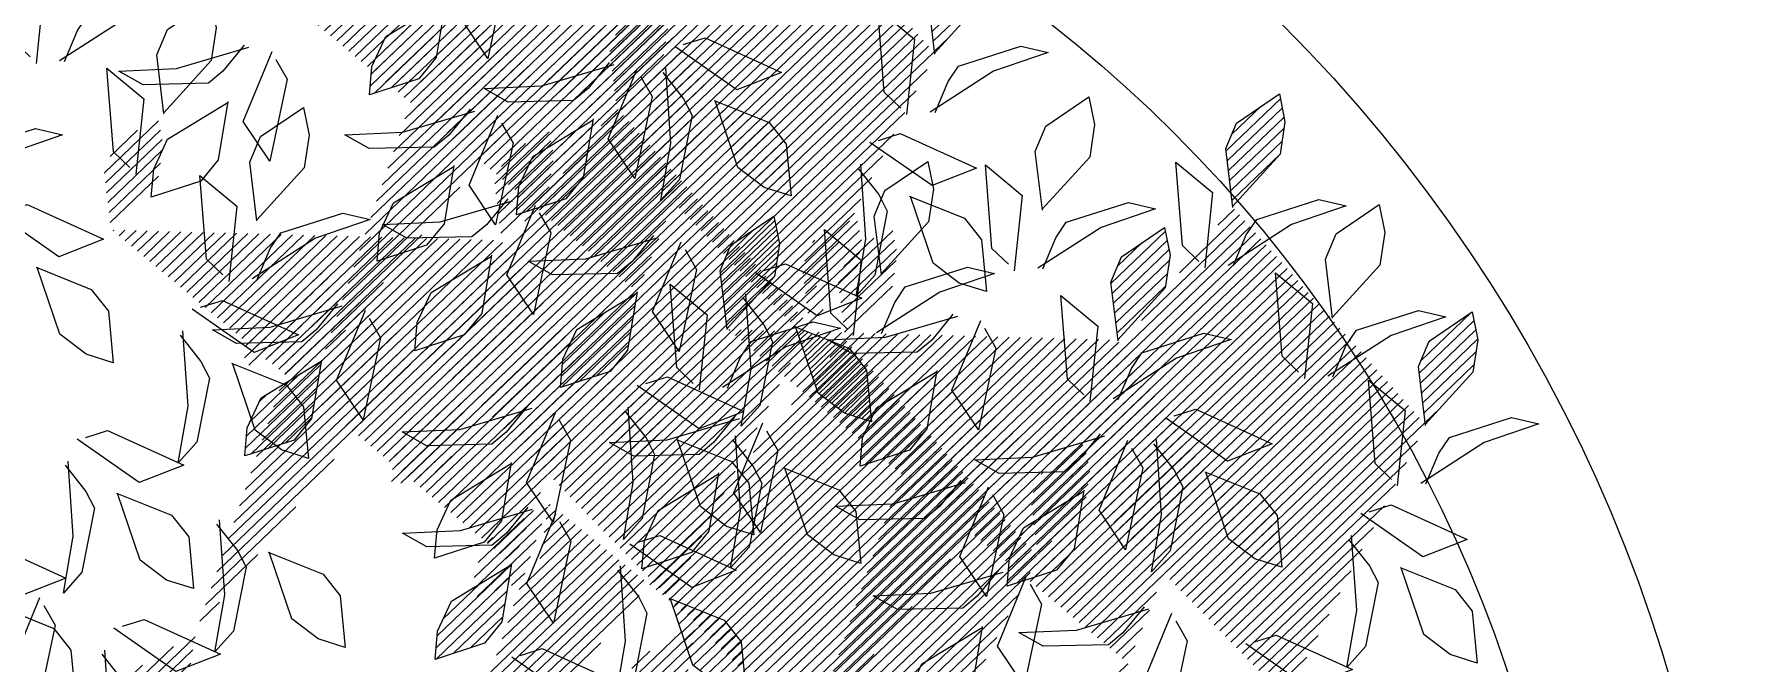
# Model space of a CAD drawing. Header units: millimetres. Extents: x 29001 to 40804, y -8833 to -5892.
# Drawn here: x 31314.55 to 31336.73, y -8215.75 to -8207.53 of the extents above; entities that cross this region are included whole.
import ezdxf

# ---------------------------------------------------------------- set-up
doc = ezdxf.new("R2010")
doc.units = ezdxf.units.MM
doc.layers.get('0').update_dxf_attribs({"lineweight": 0})
doc.layers.add('250', color=250, linetype='Continuous', lineweight=0)
pattern_1 = [(45, (-1654801.43153, 54992.851125), (-0.0105615167031, 0.0105615167031), [])]
pattern_2 = [(45, (-1654802.367715, 54993.529817), (-0.0105615167031, 0.0105615167031), [])]
pattern_3 = [(45, (-1654801.206286, 54993.366467), (-0.0105615167031, 0.0105615167031), [])]

# ---------------------------------------------------------------- blocks, each defined once
blk = doc.blocks.new('U1')
at = {"lineweight": 0, "true_color": 0x6c822b}
h = blk.add_hatch(dxfattribs=at)
h.set_pattern_fill('ANSI31', color=67, scale=0.11949, style=0)
h.set_pattern_definition([(45, (-1654801.644563, 54993.792634), (-0.0105615167031, 0.0105615167031), [])])
edge = h.paths.add_edge_path()
edge.add_line((-2359703.0339, 78419.8919), (-2359703.018, 78420.0021))
edge.add_line((-2359703.018, 78420.0021), (-2359702.986, 78420.043))
edge.add_line((-2359702.986, 78420.043), (-2359702.8937, 78420.0749))
edge.add_line((-2359702.8937, 78420.0749), (-2359702.8972, 78420.0217))
edge.add_line((-2359702.8972, 78420.0217), (-2359702.9221, 78419.9649))
edge.add_line((-2359702.9221, 78419.9649), (-2359703.034, 78419.8939))
edge.add_line((-2359703.3148, 78420.1114), (-2359703.2989, 78420.2216))
edge.add_line((-2359703.2989, 78420.2216), (-2359703.2669, 78420.2624))
edge.add_line((-2359703.2669, 78420.2624), (-2359703.1746, 78420.2944))
edge.add_line((-2359703.1746, 78420.2944), (-2359703.1781, 78420.2411))
edge.add_line((-2359703.1781, 78420.2411), (-2359703.203, 78420.1843))
edge.add_line((-2359703.203, 78420.1843), (-2359703.3148, 78420.1133))
edge.add_line((-2359703.7013, 78420.4934), (-2359703.8055, 78420.5327))
edge.add_line((-2359703.8055, 78420.5327), (-2359703.8384, 78420.5727))
edge.add_line((-2359703.8384, 78420.5727), (-2359703.8498, 78420.6697))
edge.add_line((-2359703.8498, 78420.6697), (-2359703.7985, 78420.6548))
edge.add_line((-2359703.7985, 78420.6548), (-2359703.7484, 78420.6183))
edge.add_line((-2359703.7484, 78420.6183), (-2359703.7032, 78420.4938))
edge.add_line((-2359703.9545, 78419.9765), (-2359703.9387, 78419.8662))
edge.add_line((-2359703.9387, 78419.8662), (-2359703.9578, 78419.8181))
edge.add_line((-2359703.9578, 78419.8181), (-2359704.0374, 78419.7614))
edge.add_line((-2359704.0374, 78419.7614), (-2359704.049, 78419.8134))
edge.add_line((-2359704.049, 78419.8134), (-2359704.0412, 78419.8749))
edge.add_line((-2359704.0412, 78419.8749), (-2359703.9539, 78419.9746))
edge.add_line((-2359703.5841, 78419.5744), (-2359703.5683, 78419.4641))
edge.add_line((-2359703.5683, 78419.4641), (-2359703.5875, 78419.4159))
edge.add_line((-2359703.5875, 78419.4159), (-2359703.667, 78419.3592))
edge.add_line((-2359703.667, 78419.3592), (-2359703.6786, 78419.4113))
edge.add_line((-2359703.6786, 78419.4113), (-2359703.6708, 78419.4728))
edge.add_line((-2359703.6708, 78419.4728), (-2359703.5835, 78419.5725))
edge.add_line((-2359702.8137, 78420.5751), (-2359702.7978, 78420.6853))
edge.add_line((-2359702.7978, 78420.6853), (-2359702.7658, 78420.7262))
edge.add_line((-2359702.7658, 78420.7262), (-2359702.6735, 78420.7581))
edge.add_line((-2359702.6735, 78420.7581), (-2359702.677, 78420.7049))
edge.add_line((-2359702.677, 78420.7049), (-2359702.7019, 78420.6481))
edge.add_line((-2359702.7019, 78420.6481), (-2359702.8138, 78420.5771))
at = {"lineweight": 0}
h = blk.add_hatch(dxfattribs=at)
h.set_pattern_fill('ANSI31', color=63, scale=0.11949, style=0)
h.set_pattern_definition(pattern_2)
edge = h.paths.add_edge_path()
edge.add_line((-2359703.7571, 78419.6291), (-2359703.7411, 78419.7393))
edge.add_line((-2359703.7411, 78419.7393), (-2359703.7092, 78419.7801))
edge.add_line((-2359703.7092, 78419.7801), (-2359703.6169, 78419.8121))
edge.add_line((-2359703.6169, 78419.8121), (-2359703.6204, 78419.7588))
edge.add_line((-2359703.6204, 78419.7588), (-2359703.6453, 78419.702))
edge.add_line((-2359703.6453, 78419.702), (-2359703.7571, 78419.6311))
edge.add_line((-2359704.0379, 78419.8485), (-2359704.022, 78419.9588))
edge.add_line((-2359704.022, 78419.9588), (-2359703.9901, 78419.9996))
edge.add_line((-2359703.9901, 78419.9996), (-2359703.8977, 78420.0315))
edge.add_line((-2359703.8977, 78420.0315), (-2359703.9013, 78419.9783))
edge.add_line((-2359703.9013, 78419.9783), (-2359703.9261, 78419.9215))
edge.add_line((-2359703.9261, 78419.9215), (-2359704.038, 78419.8505))
edge.add_line((-2359704.4244, 78420.2306), (-2359704.5286, 78420.2699))
edge.add_line((-2359704.5286, 78420.2699), (-2359704.5616, 78420.3099))
edge.add_line((-2359704.5616, 78420.3099), (-2359704.5729, 78420.4069))
edge.add_line((-2359704.5729, 78420.4069), (-2359704.5217, 78420.392))
edge.add_line((-2359704.5217, 78420.392), (-2359704.4716, 78420.3555))
edge.add_line((-2359704.4716, 78420.3555), (-2359704.4263, 78420.231))
edge.add_line((-2359704.6776, 78419.7137), (-2359704.6618, 78419.6034))
edge.add_line((-2359704.6618, 78419.6034), (-2359704.681, 78419.5552))
edge.add_line((-2359704.681, 78419.5552), (-2359704.7606, 78419.4985))
edge.add_line((-2359704.7606, 78419.4985), (-2359704.7722, 78419.5506))
edge.add_line((-2359704.7722, 78419.5506), (-2359704.7643, 78419.6121))
edge.add_line((-2359704.7643, 78419.6121), (-2359704.6771, 78419.7118))
edge.add_line((-2359704.3073, 78419.3115), (-2359704.2915, 78419.2013))
edge.add_line((-2359704.2915, 78419.2013), (-2359704.3106, 78419.1531))
edge.add_line((-2359704.3106, 78419.1531), (-2359704.3902, 78419.0964))
edge.add_line((-2359704.3902, 78419.0964), (-2359704.4018, 78419.1485))
edge.add_line((-2359704.4018, 78419.1485), (-2359704.394, 78419.21))
edge.add_line((-2359704.394, 78419.21), (-2359704.3067, 78419.3097))
edge.add_line((-2359703.5369, 78420.3123), (-2359703.5209, 78420.4225))
edge.add_line((-2359703.5209, 78420.4225), (-2359703.489, 78420.4633))
edge.add_line((-2359703.489, 78420.4633), (-2359703.3966, 78420.4953))
edge.add_line((-2359703.3966, 78420.4953), (-2359703.4002, 78420.442))
edge.add_line((-2359703.4002, 78420.442), (-2359703.4251, 78420.3853))
edge.add_line((-2359703.4251, 78420.3853), (-2359703.5369, 78420.3143))
h = blk.add_hatch(dxfattribs=at)
h.set_pattern_fill('ANSI31', color=41, scale=0.11949, style=0)
h.set_pattern_definition(pattern_2)
edge = h.paths.add_edge_path()
edge.add_line((-2359704.1274, 78420.1716), (-2359704.1115, 78420.2819))
edge.add_line((-2359704.1115, 78420.2819), (-2359704.0795, 78420.3227))
edge.add_line((-2359704.0795, 78420.3227), (-2359703.9872, 78420.3546))
edge.add_line((-2359703.9872, 78420.3546), (-2359703.9908, 78420.3014))
edge.add_line((-2359703.9908, 78420.3014), (-2359704.0156, 78420.2446))
edge.add_line((-2359704.0156, 78420.2446), (-2359704.1275, 78420.1736))
edge.add_line((-2359704.2648, 78419.8093), (-2359704.369, 78419.8486))
edge.add_line((-2359704.369, 78419.8486), (-2359704.402, 78419.8886))
edge.add_line((-2359704.402, 78419.8886), (-2359704.4133, 78419.9857))
edge.add_line((-2359704.4133, 78419.9857), (-2359704.362, 78419.9707))
edge.add_line((-2359704.362, 78419.9707), (-2359704.3119, 78419.9342))
edge.add_line((-2359704.3119, 78419.9342), (-2359704.2667, 78419.8097))
edge.add_line((-2359704.0966, 78419.5669), (-2359704.0807, 78419.4566))
edge.add_line((-2359704.0807, 78419.4566), (-2359704.0999, 78419.4084))
edge.add_line((-2359704.0999, 78419.4084), (-2359704.1795, 78419.3517))
edge.add_line((-2359704.1795, 78419.3517), (-2359704.1911, 78419.4038))
edge.add_line((-2359704.1911, 78419.4038), (-2359704.1832, 78419.4653))
edge.add_line((-2359704.1832, 78419.4653), (-2359704.096, 78419.565))
edge.add_line((-2359703.3622, 78419.5605), (-2359703.3464, 78419.4502))
edge.add_line((-2359703.3464, 78419.4502), (-2359703.3655, 78419.402))
edge.add_line((-2359703.3655, 78419.402), (-2359703.4451, 78419.3454))
edge.add_line((-2359703.4451, 78419.3454), (-2359703.4567, 78419.3974))
edge.add_line((-2359703.4567, 78419.3974), (-2359703.4489, 78419.4589))
edge.add_line((-2359703.4489, 78419.4589), (-2359703.3616, 78419.5586))
at = {"lineweight": 0, "true_color": 0x6c822b}
h = blk.add_hatch(dxfattribs=at)
h.set_pattern_fill('ANSI31', color=67, scale=0.11949, style=0)
h.set_pattern_definition(pattern_3)
edge = h.paths.add_edge_path()
edge.add_line((-2359702.5956, 78419.4657), (-2359702.5797, 78419.576))
edge.add_line((-2359702.5797, 78419.576), (-2359702.5477, 78419.6168))
edge.add_line((-2359702.5477, 78419.6168), (-2359702.4554, 78419.6487))
edge.add_line((-2359702.4554, 78419.6487), (-2359702.459, 78419.5955))
edge.add_line((-2359702.459, 78419.5955), (-2359702.4838, 78419.5387))
edge.add_line((-2359702.4838, 78419.5387), (-2359702.5957, 78419.4677))
edge.add_line((-2359702.8765, 78419.6852), (-2359702.8606, 78419.7954))
edge.add_line((-2359702.8606, 78419.7954), (-2359702.8286, 78419.8362))
edge.add_line((-2359702.8286, 78419.8362), (-2359702.7363, 78419.8682))
edge.add_line((-2359702.7363, 78419.8682), (-2359702.7398, 78419.8149))
edge.add_line((-2359702.7398, 78419.8149), (-2359702.7647, 78419.7582))
edge.add_line((-2359702.7647, 78419.7582), (-2359702.8766, 78419.6872))
edge.add_line((-2359703.263, 78420.0672), (-2359703.3672, 78420.1065))
edge.add_line((-2359703.3672, 78420.1065), (-2359703.4002, 78420.1465))
edge.add_line((-2359703.4002, 78420.1465), (-2359703.4115, 78420.2436))
edge.add_line((-2359703.4115, 78420.2436), (-2359703.3603, 78420.2286))
edge.add_line((-2359703.3603, 78420.2286), (-2359703.3101, 78420.1921))
edge.add_line((-2359703.3101, 78420.1921), (-2359703.2649, 78420.0676))
edge.add_line((-2359703.5162, 78419.5503), (-2359703.5004, 78419.4401))
edge.add_line((-2359703.5004, 78419.4401), (-2359703.5196, 78419.3919))
edge.add_line((-2359703.5196, 78419.3919), (-2359703.5991, 78419.3352))
edge.add_line((-2359703.5991, 78419.3352), (-2359703.6107, 78419.3873))
edge.add_line((-2359703.6107, 78419.3873), (-2359703.6029, 78419.4488))
edge.add_line((-2359703.6029, 78419.4488), (-2359703.5156, 78419.5484))
edge.add_line((-2359703.1458, 78419.1482), (-2359703.13, 78419.0379))
edge.add_line((-2359703.13, 78419.0379), (-2359703.1492, 78418.9898))
edge.add_line((-2359703.1492, 78418.9898), (-2359703.2288, 78418.9331))
edge.add_line((-2359703.2288, 78418.9331), (-2359703.2404, 78418.9852))
edge.add_line((-2359703.2404, 78418.9852), (-2359703.2325, 78419.0467))
edge.add_line((-2359703.2325, 78419.0467), (-2359703.1453, 78419.1463))
edge.add_line((-2359702.3754, 78420.1489), (-2359702.3595, 78420.2592))
edge.add_line((-2359702.3595, 78420.2592), (-2359702.3275, 78420.3))
edge.add_line((-2359702.3275, 78420.3), (-2359702.2352, 78420.3319))
edge.add_line((-2359702.2352, 78420.3319), (-2359702.2388, 78420.2787))
edge.add_line((-2359702.2388, 78420.2787), (-2359702.2636, 78420.2219))
edge.add_line((-2359702.2636, 78420.2219), (-2359702.3755, 78420.1509))
at = {"lineweight": 0}
h = blk.add_hatch(dxfattribs=at)
h.set_pattern_fill('ANSI31', color=41, scale=0.11949, style=0)
h.set_pattern_definition(pattern_3)
edge = h.paths.add_edge_path()
edge.add_line((-2359702.966, 78420.0083), (-2359702.9501, 78420.1185))
edge.add_line((-2359702.9501, 78420.1185), (-2359702.9181, 78420.1593))
edge.add_line((-2359702.9181, 78420.1593), (-2359702.8258, 78420.1913))
edge.add_line((-2359702.8258, 78420.1913), (-2359702.8293, 78420.138))
edge.add_line((-2359702.8293, 78420.138), (-2359702.8542, 78420.0812))
edge.add_line((-2359702.8542, 78420.0812), (-2359702.9661, 78420.0102))
edge.add_line((-2359703.1033, 78419.646), (-2359703.2076, 78419.6853))
edge.add_line((-2359703.2076, 78419.6853), (-2359703.2405, 78419.7253))
edge.add_line((-2359703.2405, 78419.7253), (-2359703.2518, 78419.8223))
edge.add_line((-2359703.2518, 78419.8223), (-2359703.2006, 78419.8074))
edge.add_line((-2359703.2006, 78419.8074), (-2359703.1505, 78419.7709))
edge.add_line((-2359703.1505, 78419.7709), (-2359703.1053, 78419.6464))
edge.add_line((-2359702.9351, 78419.4035), (-2359702.9193, 78419.2933))
edge.add_line((-2359702.9193, 78419.2933), (-2359702.9385, 78419.2451))
edge.add_line((-2359702.9385, 78419.2451), (-2359703.018, 78419.1884))
edge.add_line((-2359703.018, 78419.1884), (-2359703.0296, 78419.2405))
edge.add_line((-2359703.0296, 78419.2405), (-2359703.0218, 78419.302))
edge.add_line((-2359703.0218, 78419.302), (-2359702.9345, 78419.4016))
edge.add_line((-2359702.2008, 78419.3971), (-2359702.185, 78419.2869))
edge.add_line((-2359702.185, 78419.2869), (-2359702.2041, 78419.2387))
edge.add_line((-2359702.2041, 78419.2387), (-2359702.2837, 78419.182))
edge.add_line((-2359702.2837, 78419.182), (-2359702.2953, 78419.2341))
edge.add_line((-2359702.2953, 78419.2341), (-2359702.2875, 78419.2956))
edge.add_line((-2359702.2875, 78419.2956), (-2359702.2002, 78419.3952))
at = {"lineweight": 0, "true_color": 0x6c822b}
h = blk.add_hatch(dxfattribs=at)
h.set_pattern_fill('ANSI31', color=67, scale=0.11949, style=0)
h.set_pattern_definition(pattern_1)
edge = h.paths.add_edge_path()
edge.add_line((-2359702.8209, 78418.9504), (-2359702.805, 78419.0606))
edge.add_line((-2359702.805, 78419.0606), (-2359702.773, 78419.1014))
edge.add_line((-2359702.773, 78419.1014), (-2359702.6807, 78419.1334))
edge.add_line((-2359702.6807, 78419.1334), (-2359702.6842, 78419.0801))
edge.add_line((-2359702.6842, 78419.0801), (-2359702.7091, 78419.0234))
edge.add_line((-2359702.7091, 78419.0234), (-2359702.8209, 78418.9524))
edge.add_line((-2359703.1018, 78419.1698), (-2359703.0858, 78419.2801))
edge.add_line((-2359703.0858, 78419.2801), (-2359703.0539, 78419.3209))
edge.add_line((-2359703.0539, 78419.3209), (-2359702.9615, 78419.3528))
edge.add_line((-2359702.9615, 78419.3528), (-2359702.9651, 78419.2996))
edge.add_line((-2359702.9651, 78419.2996), (-2359702.9899, 78419.2428))
edge.add_line((-2359702.9899, 78419.2428), (-2359703.1018, 78419.1718))
edge.add_line((-2359703.4882, 78419.5519), (-2359703.5924, 78419.5912))
edge.add_line((-2359703.5924, 78419.5912), (-2359703.6254, 78419.6312))
edge.add_line((-2359703.6254, 78419.6312), (-2359703.6367, 78419.7282))
edge.add_line((-2359703.6367, 78419.7282), (-2359703.5855, 78419.7133))
edge.add_line((-2359703.5855, 78419.7133), (-2359703.5354, 78419.6768))
edge.add_line((-2359703.5354, 78419.6768), (-2359703.4902, 78419.5523))
edge.add_line((-2359703.7415, 78419.035), (-2359703.7257, 78418.9247))
edge.add_line((-2359703.7257, 78418.9247), (-2359703.7448, 78418.8765))
edge.add_line((-2359703.7448, 78418.8765), (-2359703.8244, 78418.8198))
edge.add_line((-2359703.8244, 78418.8198), (-2359703.836, 78418.8719))
edge.add_line((-2359703.836, 78418.8719), (-2359703.8282, 78418.9334))
edge.add_line((-2359703.8282, 78418.9334), (-2359703.7409, 78419.0331))
edge.add_line((-2359703.3711, 78418.6329), (-2359703.3553, 78418.5226))
edge.add_line((-2359703.3553, 78418.5226), (-2359703.3744, 78418.4744))
edge.add_line((-2359703.3744, 78418.4744), (-2359703.454, 78418.4177))
edge.add_line((-2359703.454, 78418.4177), (-2359703.4656, 78418.4698))
edge.add_line((-2359703.4656, 78418.4698), (-2359703.4578, 78418.5313))
edge.add_line((-2359703.4578, 78418.5313), (-2359703.3705, 78418.631))
edge.add_line((-2359702.6007, 78419.6336), (-2359702.5847, 78419.7438))
edge.add_line((-2359702.5847, 78419.7438), (-2359702.5528, 78419.7847))
edge.add_line((-2359702.5528, 78419.7847), (-2359702.4605, 78419.8166))
edge.add_line((-2359702.4605, 78419.8166), (-2359702.464, 78419.7634))
edge.add_line((-2359702.464, 78419.7634), (-2359702.4889, 78419.7066))
edge.add_line((-2359702.4889, 78419.7066), (-2359702.6007, 78419.6356))
at = {"lineweight": 0}
h = blk.add_hatch(dxfattribs=at)
h.set_pattern_fill('ANSI31', color=41, scale=0.11949, style=0)
h.set_pattern_definition(pattern_1)
edge = h.paths.add_edge_path()
edge.add_line((-2359703.1913, 78419.4929), (-2359703.1753, 78419.6032))
edge.add_line((-2359703.1753, 78419.6032), (-2359703.1434, 78419.644))
edge.add_line((-2359703.1434, 78419.644), (-2359703.051, 78419.6759))
edge.add_line((-2359703.051, 78419.6759), (-2359703.0546, 78419.6227))
edge.add_line((-2359703.0546, 78419.6227), (-2359703.0794, 78419.5659))
edge.add_line((-2359703.0794, 78419.5659), (-2359703.1913, 78419.4949))
edge.add_line((-2359703.3286, 78419.1306), (-2359703.4328, 78419.1699))
edge.add_line((-2359703.4328, 78419.1699), (-2359703.4658, 78419.2099))
edge.add_line((-2359703.4658, 78419.2099), (-2359703.4771, 78419.307))
edge.add_line((-2359703.4771, 78419.307), (-2359703.4259, 78419.292))
edge.add_line((-2359703.4259, 78419.292), (-2359703.3758, 78419.2555))
edge.add_line((-2359703.3758, 78419.2555), (-2359703.3305, 78419.131))
edge.add_line((-2359703.1604, 78418.8882), (-2359703.1446, 78418.7779))
edge.add_line((-2359703.1446, 78418.7779), (-2359703.1637, 78418.7297))
edge.add_line((-2359703.1637, 78418.7297), (-2359703.2433, 78418.673))
edge.add_line((-2359703.2433, 78418.673), (-2359703.2549, 78418.7251))
edge.add_line((-2359703.2549, 78418.7251), (-2359703.2471, 78418.7866))
edge.add_line((-2359703.2471, 78418.7866), (-2359703.1598, 78418.8863))
edge.add_line((-2359702.426, 78418.8818), (-2359702.4102, 78418.7715))
edge.add_line((-2359702.4102, 78418.7715), (-2359702.4294, 78418.7234))
edge.add_line((-2359702.4294, 78418.7234), (-2359702.5089, 78418.6667))
edge.add_line((-2359702.5089, 78418.6667), (-2359702.5205, 78418.7187))
edge.add_line((-2359702.5205, 78418.7187), (-2359702.5127, 78418.7802))
edge.add_line((-2359702.5127, 78418.7802), (-2359702.4254, 78418.8799))
at = {"color": 67, "lineweight": 0, "true_color": 0x6c822b}
for points in [[(-2359702.1995, 78420.1944), (-2359702.2396, 78420.2432), (-2359702.2564, 78420.2742), (-2359702.2353, 78420.395), (-2359702.2011, 78420.4347), (-2359702.2174, 78420.3274), (-2359702.2049, 78420.1865)], [(-2359703.8524, 78420.1082), (-2359703.8364, 78420.2185), (-2359703.8045, 78420.2593), (-2359703.7121, 78420.2912), (-2359703.7157, 78420.238), (-2359703.7405, 78420.1812), (-2359703.8524, 78420.1102)], [(-2359702.0886, 78420.1051), (-2359702.1107, 78420.1419), (-2359702.0812, 78420.2965), (-2359702.0297, 78420.2229), (-2359702.0812, 78420.0904)], [(-2359704.2158, 78420.0907), (-2359704.2379, 78420.1275), (-2359704.2084, 78420.282), (-2359704.1569, 78420.2084), (-2359704.2084, 78420.0759)], [(-2359703.1653, 78420.0166), (-2359703.2054, 78420.0654), (-2359703.2222, 78420.0964), (-2359703.201, 78420.2172), (-2359703.1668, 78420.2569), (-2359703.1832, 78420.1496), (-2359703.1707, 78420.0087)], [(-2359702.9858, 78420.1805), (-2359703.0265, 78420.1669), (-2359703.1711, 78420.2289), (-2359703.0881, 78420.2634), (-2359702.9699, 78420.1845)], [(-2359702.004, 78420.1085), (-2359702.1082, 78420.1478), (-2359702.1412, 78420.1878), (-2359702.1525, 78420.2848), (-2359702.1013, 78420.2699), (-2359702.0512, 78420.2334), (-2359702.0059, 78420.1089)], [(-2359703.263, 78420.0672), (-2359703.3672, 78420.1065), (-2359703.4002, 78420.1465), (-2359703.4115, 78420.2436), (-2359703.3603, 78420.2286), (-2359703.3101, 78420.1921), (-2359703.2649, 78420.0676)], [(-2359702.2372, 78420.1413), (-2359702.2779, 78420.1277), (-2359702.4225, 78420.1897), (-2359702.3395, 78420.2242), (-2359702.2212, 78420.1454)], [(-2359704.3644, 78420.1269), (-2359704.4051, 78420.1132), (-2359704.5497, 78420.1753), (-2359704.4667, 78420.2097), (-2359704.3484, 78420.1309)], [(-2359703.9407, 78420.0273), (-2359703.9628, 78420.0641), (-2359703.9334, 78420.2186), (-2359703.8818, 78420.145), (-2359703.9334, 78420.0126)], [(-2359704.5375, 78419.931), (-2359704.5776, 78419.9798), (-2359704.5944, 78420.0108), (-2359704.5732, 78420.1316), (-2359704.539, 78420.1713), (-2359704.5554, 78420.064), (-2359704.5429, 78419.9231)], [(-2359702.966, 78420.0083), (-2359702.9501, 78420.1185), (-2359702.9181, 78420.1593), (-2359702.8258, 78420.1913), (-2359702.8293, 78420.138), (-2359702.8542, 78420.0812), (-2359702.9661, 78420.0102)], [(-2359702.5079, 78419.9961), (-2359702.6121, 78420.0354), (-2359702.6451, 78420.0754), (-2359702.6564, 78420.1725), (-2359702.6052, 78420.1575), (-2359702.5551, 78420.121), (-2359702.5099, 78419.9965)], [(-2359702.4103, 78419.9455), (-2359702.4504, 78419.9943), (-2359702.4672, 78420.0253), (-2359702.446, 78420.1461), (-2359702.4118, 78420.1858), (-2359702.4282, 78420.0785), (-2359702.4156, 78419.9376)], [(-2359704.1559, 78420.0653), (-2359704.1168, 78420.115), (-2359704.0902, 78420.1381), (-2359703.9677, 78420.1434), (-2359703.9215, 78420.1186), (-2359704.0298, 78420.1115), (-2359704.1648, 78420.0689)], [(-2359703.0544, 78419.9273), (-2359703.0765, 78419.9641), (-2359703.047, 78420.1187), (-2359702.9955, 78420.0451), (-2359703.047, 78419.9126)], [(-2359703.8808, 78420.002), (-2359703.8418, 78420.0517), (-2359703.8151, 78420.0747), (-2359703.6926, 78420.08), (-2359703.6464, 78420.0552), (-2359703.7548, 78420.0481), (-2359703.8897, 78420.0055)], [(-2359702.2211, 78419.8915), (-2359702.3253, 78419.9308), (-2359702.3583, 78419.9708), (-2359702.3696, 78420.0678), (-2359702.3184, 78420.0529), (-2359702.2683, 78420.0164), (-2359702.223, 78419.8918)], [(-2359702.1234, 78419.8408), (-2359702.1636, 78419.8896), (-2359702.1804, 78419.9206), (-2359702.1592, 78420.0414), (-2359702.125, 78420.0811), (-2359702.1414, 78419.9738), (-2359702.1288, 78419.8329)], [(-2359701.944, 78420.0047), (-2359701.9847, 78419.9911), (-2359702.1293, 78420.0531), (-2359702.0463, 78420.0876), (-2359701.928, 78420.0088)], [(-2359703.8665, 78419.8603), (-2359703.8886, 78419.8971), (-2359703.8591, 78420.0517), (-2359703.8076, 78419.9781), (-2359703.8591, 78419.8456)], [(-2359703.2029, 78419.9635), (-2359703.2436, 78419.9499), (-2359703.3882, 78420.0119), (-2359703.3053, 78420.0464), (-2359703.187, 78419.9675)], [(-2359703.376, 78419.7676), (-2359703.4162, 78419.8165), (-2359703.433, 78419.8475), (-2359703.4118, 78419.9682), (-2359703.3776, 78420.008), (-2359703.394, 78419.9007), (-2359703.3814, 78419.7597)], [(-2359703.3513, 78419.83), (-2359703.3353, 78419.9402), (-2359703.3034, 78419.981), (-2359703.2111, 78420.013), (-2359703.2146, 78419.9597), (-2359703.2395, 78419.903), (-2359703.3513, 78419.832)], [(-2359702.9614, 78419.8184), (-2359702.9454, 78419.9287), (-2359702.9135, 78419.9695), (-2359702.8212, 78420.0014), (-2359702.8247, 78419.9482), (-2359702.8496, 78419.8914), (-2359702.9614, 78419.8204)], [(-2359704.2648, 78419.8093), (-2359704.369, 78419.8486), (-2359704.402, 78419.8886), (-2359704.4133, 78419.9857), (-2359704.362, 78419.9707), (-2359704.3119, 78419.9342), (-2359704.2667, 78419.8097)], [(-2359704.1671, 78419.7586), (-2359704.2072, 78419.8075), (-2359704.224, 78419.8385), (-2359704.2028, 78419.9593), (-2359704.1686, 78419.999), (-2359704.185, 78419.8917), (-2359704.1725, 78419.7507)], [(-2359703.4737, 78419.8183), (-2359703.5779, 78419.8576), (-2359703.6109, 78419.8976), (-2359703.6222, 78419.9946), (-2359703.571, 78419.9797), (-2359703.5209, 78419.9432), (-2359703.4756, 78419.8187)], [(-2359702.9945, 78419.902), (-2359702.9554, 78419.9517), (-2359702.9288, 78419.9748), (-2359702.8063, 78419.9801), (-2359702.7601, 78419.9552), (-2359702.8684, 78419.9481), (-2359703.0033, 78419.9055)], [(-2359704.1263, 78419.7676), (-2359704.1484, 78419.8044), (-2359704.119, 78419.9589), (-2359704.0674, 78419.8853), (-2359704.119, 78419.7529)], [(-2359703.4397, 78419.749), (-2359703.4617, 78419.7858), (-2359703.4323, 78419.9404), (-2359703.3807, 78419.8668), (-2359703.4323, 78419.7343)], [(-2359703.2711, 78419.7689), (-2359703.3753, 78419.8082), (-2359703.4083, 78419.8482), (-2359703.4196, 78419.9452), (-2359703.3684, 78419.9303), (-2359703.3183, 78419.8938), (-2359703.273, 78419.7693)], [(-2359703.1734, 78419.7182), (-2359703.2136, 78419.7671), (-2359703.2304, 78419.7981), (-2359703.2092, 78419.9188), (-2359703.175, 78419.9586), (-2359703.1914, 78419.8513), (-2359703.1788, 78419.7103)], [(-2359703.8066, 78419.835), (-2359703.7675, 78419.8847), (-2359703.7409, 78419.9078), (-2359703.6184, 78419.9131), (-2359703.5722, 78419.8883), (-2359703.6805, 78419.8812), (-2359703.8155, 78419.8386)], [(-2359703.0497, 78419.7375), (-2359703.0718, 78419.7743), (-2359703.0424, 78419.9289), (-2359702.9908, 78419.8553), (-2359703.0424, 78419.7228)], [(-2359702.1611, 78419.7877), (-2359702.2018, 78419.7741), (-2359702.3464, 78419.8361), (-2359702.2634, 78419.8706), (-2359702.1451, 78419.7917)], [(-2359704.6157, 78419.8163), (-2359704.5841, 78419.7872), (-2359704.5688, 78419.6306), (-2359704.639, 78419.6867), (-2359704.6269, 78419.8283)], [(-2359704.0664, 78419.7423), (-2359704.0273, 78419.792), (-2359704.0007, 78419.815), (-2359703.8782, 78419.8203), (-2359703.832, 78419.7955), (-2359703.9403, 78419.7884), (-2359704.0753, 78419.7458)], [(-2359703.7571, 78419.6291), (-2359703.7411, 78419.7393), (-2359703.7092, 78419.7801), (-2359703.6169, 78419.8121), (-2359703.6204, 78419.7588), (-2359703.6453, 78419.702), (-2359703.7571, 78419.6311)], [(-2359702.6007, 78419.6336), (-2359702.5847, 78419.7438), (-2359702.5528, 78419.7847), (-2359702.4605, 78419.8166), (-2359702.464, 78419.7634), (-2359702.4889, 78419.7066), (-2359702.6007, 78419.6356)], [(-2359702.4318, 78419.6425), (-2359702.536, 78419.6818), (-2359702.569, 78419.7218), (-2359702.5803, 78419.8189), (-2359702.5291, 78419.8039), (-2359702.479, 78419.7674), (-2359702.4338, 78419.6429)], [(-2359702.3342, 78419.5919), (-2359702.3743, 78419.6407), (-2359702.3911, 78419.6717), (-2359702.3699, 78419.7925), (-2359702.3357, 78419.8322), (-2359702.3521, 78419.7249), (-2359702.3396, 78419.584)], [(-2359704.2047, 78419.7056), (-2359704.2454, 78419.6919), (-2359704.39, 78419.754), (-2359704.307, 78419.7885), (-2359704.1888, 78419.7096)], [(-2359703.3797, 78419.7237), (-2359703.3407, 78419.7734), (-2359703.314, 78419.7965), (-2359703.1915, 78419.8018), (-2359703.1454, 78419.777), (-2359703.2537, 78419.7699), (-2359703.3886, 78419.7273)], [(-2359702.9898, 78419.7122), (-2359702.9508, 78419.7619), (-2359702.9241, 78419.7849), (-2359702.8016, 78419.7903), (-2359702.7555, 78419.7654), (-2359702.8638, 78419.7583), (-2359702.9987, 78419.7157)], [(-2359703.2111, 78419.6652), (-2359703.2518, 78419.6515), (-2359703.3964, 78419.7136), (-2359703.3134, 78419.7481), (-2359703.1951, 78419.6692)], [(-2359703.8454, 78419.5481), (-2359703.8675, 78419.5849), (-2359703.8381, 78419.7395), (-2359703.7865, 78419.6659), (-2359703.8381, 78419.5334)], [(-2359703.4882, 78419.5519), (-2359703.5924, 78419.5912), (-2359703.6254, 78419.6312), (-2359703.6367, 78419.7282), (-2359703.5855, 78419.7133), (-2359703.5354, 78419.6768), (-2359703.4902, 78419.5523)], [(-2359703.3906, 78419.5012), (-2359703.4307, 78419.5501), (-2359703.4475, 78419.581), (-2359703.4263, 78419.7018), (-2359703.3921, 78419.7416), (-2359703.4085, 78419.6343), (-2359703.3959, 78419.4933)], [(-2359704.0346, 78419.6695), (-2359704.003, 78419.6404), (-2359703.9877, 78419.4838), (-2359704.0579, 78419.5399), (-2359704.0458, 78419.6815)], [(-2359704.0992, 78419.6768), (-2359704.1227, 78419.6182), (-2359704.1417, 78419.5885), (-2359704.2578, 78419.5488), (-2359704.3091, 78419.5597), (-2359704.2072, 78419.597), (-2359704.0897, 78419.6759)], [(-2359703.3649, 78419.6705), (-2359703.3883, 78419.6118), (-2359703.4074, 78419.5821), (-2359703.5234, 78419.5425), (-2359703.5747, 78419.5533), (-2359703.4728, 78419.5906), (-2359703.3554, 78419.6696)], [(-2359703.3003, 78419.6631), (-2359703.2687, 78419.634), (-2359703.2533, 78419.4774), (-2359703.3236, 78419.5335), (-2359703.3115, 78419.6751)], [(-2359703.1913, 78419.4929), (-2359703.1753, 78419.6032), (-2359703.1434, 78419.644), (-2359703.051, 78419.6759), (-2359703.0546, 78419.6227), (-2359703.0794, 78419.5659), (-2359703.1913, 78419.4949)], [(-2359702.3718, 78419.5388), (-2359702.4125, 78419.5252), (-2359702.5571, 78419.5872), (-2359702.4741, 78419.6217), (-2359702.3558, 78419.5428)], [(-2359702.0615, 78419.4702), (-2359702.1657, 78419.5095), (-2359702.1987, 78419.5495), (-2359702.21, 78419.6465), (-2359702.1587, 78419.6316), (-2359702.1086, 78419.5951), (-2359702.0634, 78419.4706)], [(-2359703.7855, 78419.5228), (-2359703.7465, 78419.5725), (-2359703.7198, 78419.5956), (-2359703.5973, 78419.6009), (-2359703.5512, 78419.576), (-2359703.6595, 78419.5689), (-2359703.7944, 78419.5264)], [(-2359703.2796, 78419.412), (-2359703.3017, 78419.4488), (-2359703.2723, 78419.6033), (-2359703.2207, 78419.5297), (-2359703.2723, 78419.3972)], [(-2359702.9162, 78419.4296), (-2359702.9002, 78419.5398), (-2359702.8683, 78419.5806), (-2359702.776, 78419.6125), (-2359702.7795, 78419.5593), (-2359702.8044, 78419.5025), (-2359702.9162, 78419.4315)], [(-2359702.6291, 78419.5273), (-2359702.5901, 78419.577), (-2359702.5634, 78419.6001), (-2359702.4409, 78419.6054), (-2359702.3948, 78419.5806), (-2359702.5031, 78419.5735), (-2359702.638, 78419.5309)], [(-2359704.0966, 78419.5669), (-2359704.0807, 78419.4566), (-2359704.0999, 78419.4084), (-2359704.1795, 78419.3517), (-2359704.1911, 78419.4038), (-2359704.1832, 78419.4653), (-2359704.096, 78419.565)], [(-2359703.6522, 78419.562), (-2359703.6757, 78419.5033), (-2359703.6947, 78419.4736), (-2359703.8108, 78419.434), (-2359703.8621, 78419.4448), (-2359703.7602, 78419.4821), (-2359703.6427, 78419.5611)], [(-2359703.5876, 78419.5546), (-2359703.556, 78419.5255), (-2359703.5407, 78419.3689), (-2359703.6109, 78419.425), (-2359703.5988, 78419.5666)], [(-2359703.3622, 78419.5605), (-2359703.3464, 78419.4502), (-2359703.3655, 78419.402), (-2359703.4451, 78419.3454), (-2359703.4567, 78419.3974), (-2359703.4489, 78419.4589), (-2359703.3616, 78419.5586)], [(-2359703.4282, 78419.4482), (-2359703.4689, 78419.4345), (-2359703.6135, 78419.4966), (-2359703.5305, 78419.531), (-2359703.4122, 78419.4522)], [(-2359703.0045, 78419.3486), (-2359703.0266, 78419.3854), (-2359702.9972, 78419.54), (-2359702.9456, 78419.4664), (-2359702.9972, 78419.3339)], [(-2359703.6013, 78419.2523), (-2359703.6414, 78419.3011), (-2359703.6582, 78419.3321), (-2359703.637, 78419.4529), (-2359703.6028, 78419.4926), (-2359703.6192, 78419.3853), (-2359703.6067, 78419.2444)], [(-2359703.6989, 78419.303), (-2359703.8032, 78419.3423), (-2359703.8361, 78419.3823), (-2359703.8475, 78419.4793), (-2359703.7962, 78419.4644), (-2359703.7461, 78419.4279), (-2359703.7009, 78419.3033)], [(-2359703.2197, 78419.3866), (-2359703.1806, 78419.4363), (-2359703.154, 78419.4594), (-2359703.0315, 78419.4647), (-2359702.9853, 78419.4399), (-2359703.0936, 78419.4328), (-2359703.2286, 78419.3902)], [(-2359702.477, 78419.4845), (-2359702.5005, 78419.4258), (-2359702.5195, 78419.3962), (-2359702.6356, 78419.3565), (-2359702.6869, 78419.3673), (-2359702.585, 78419.4047), (-2359702.4675, 78419.4836)], [(-2359702.4124, 78419.4771), (-2359702.3808, 78419.4481), (-2359702.3655, 78419.2915), (-2359702.4357, 78419.3475), (-2359702.4236, 78419.4892)], [(-2359703.8877, 78419.4269), (-2359703.8562, 78419.3978), (-2359703.8408, 78419.2412), (-2359703.911, 78419.2973), (-2359703.899, 78419.439)], [(-2359703.6496, 78419.452), (-2359703.6338, 78419.3417), (-2359703.6529, 78419.2935), (-2359703.7325, 78419.2368), (-2359703.7441, 78419.2889), (-2359703.7362, 78419.3504), (-2359703.649, 78419.4501)], [(-2359702.8419, 78419.2626), (-2359702.826, 78419.3728), (-2359702.794, 78419.4137), (-2359702.7017, 78419.4456), (-2359702.7053, 78419.3924), (-2359702.7301, 78419.3356), (-2359702.842, 78419.2646)], [(-2359702.0014, 78419.3665), (-2359702.0421, 78419.3528), (-2359702.1867, 78419.4149), (-2359702.1038, 78419.4494), (-2359701.9855, 78419.3705)], [(-2359702.9446, 78419.3233), (-2359702.9056, 78419.373), (-2359702.8789, 78419.396), (-2359702.7564, 78419.4014), (-2359702.7103, 78419.3765), (-2359702.8186, 78419.3694), (-2359702.9535, 78419.3268)], [(-2359702.9303, 78419.1816), (-2359702.9524, 78419.2184), (-2359702.9229, 78419.373), (-2359702.8714, 78419.2994), (-2359702.9229, 78419.1669)], [(-2359702.4743, 78419.3745), (-2359702.4585, 78419.2643), (-2359702.4777, 78419.2161), (-2359702.5573, 78419.1594), (-2359702.5689, 78419.2115), (-2359702.561, 78419.273), (-2359702.4738, 78419.3727)], [(-2359703.1018, 78419.1698), (-2359703.0858, 78419.2801), (-2359703.0539, 78419.3209), (-2359702.9615, 78419.3528), (-2359702.9651, 78419.2996), (-2359702.9899, 78419.2428), (-2359703.1018, 78419.1718)], [(-2359702.4151, 78419.1513), (-2359702.3992, 78419.2615), (-2359702.3672, 78419.3023), (-2359702.2749, 78419.3343), (-2359702.2784, 78419.2811), (-2359702.3033, 78419.2243), (-2359702.4151, 78419.1533)], [(-2359701.8959, 78419.3377), (-2359701.9194, 78419.279), (-2359701.9384, 78419.2494), (-2359702.0545, 78419.2097), (-2359702.1058, 78419.2205), (-2359702.0039, 78419.2579), (-2359701.8864, 78419.3368)], [(-2359703.9497, 78419.3243), (-2359703.9339, 78419.2141), (-2359703.953, 78419.1659), (-2359704.0326, 78419.1092), (-2359704.0442, 78419.1613), (-2359704.0364, 78419.2228), (-2359703.9491, 78419.3224)], [(-2359703.3286, 78419.1306), (-2359703.4328, 78419.1699), (-2359703.4658, 78419.2099), (-2359703.4771, 78419.307), (-2359703.4259, 78419.292), (-2359703.3758, 78419.2555), (-2359703.3305, 78419.131)], [(-2359703.2309, 78419.08), (-2359703.271, 78419.1288), (-2359703.2878, 78419.1598), (-2359703.2666, 78419.2806), (-2359703.2324, 78419.3203), (-2359703.2488, 78419.213), (-2359703.2363, 78419.0721)], [(-2359703.6389, 78419.1992), (-2359703.6796, 78419.1856), (-2359703.8242, 78419.2476), (-2359703.7412, 78419.2821), (-2359703.623, 78419.2033)], [(-2359703.1901, 78419.0889), (-2359703.2122, 78419.1257), (-2359703.1828, 78419.2803), (-2359703.1312, 78419.2067), (-2359703.1828, 78419.0742)], [(-2359702.2336, 78419.2793), (-2359702.202, 78419.2502), (-2359702.1867, 78419.0936), (-2359702.2569, 78419.1497), (-2359702.2448, 78419.2913)], [(-2359702.5035, 78419.0703), (-2359702.5256, 78419.1071), (-2359702.4961, 78419.2617), (-2359702.4446, 78419.1881), (-2359702.4961, 78419.0556)], [(-2359702.8704, 78419.1563), (-2359702.8313, 78419.206), (-2359702.8047, 78419.2291), (-2359702.6822, 78419.2344), (-2359702.636, 78419.2096), (-2359702.7443, 78419.2025), (-2359702.8793, 78419.1599)], [(-2359702.2955, 78419.1767), (-2359702.2797, 78419.0664), (-2359702.2989, 78419.0182), (-2359702.3785, 78418.9616), (-2359702.3901, 78419.0136), (-2359702.3822, 78419.0751), (-2359702.295, 78419.1748)], [(-2359703.6795, 78419.1376), (-2359703.6479, 78419.1085), (-2359703.6326, 78418.9519), (-2359703.7028, 78419.008), (-2359703.6907, 78419.1496)], [(-2359703.1302, 78419.0636), (-2359703.0912, 78419.1133), (-2359703.0645, 78419.1363), (-2359702.942, 78419.1417), (-2359702.8958, 78419.1168), (-2359703.0042, 78419.1097), (-2359703.1391, 78419.0671)], [(-2359703.2685, 78419.0269), (-2359703.3092, 78419.0132), (-2359703.4538, 78419.0753), (-2359703.3709, 78419.1098), (-2359703.2526, 78419.0309)], [(-2359702.8209, 78418.9504), (-2359702.805, 78419.0606), (-2359702.773, 78419.1014), (-2359702.6807, 78419.1334), (-2359702.6842, 78419.0801), (-2359702.7091, 78419.0234), (-2359702.8209, 78418.9524)], [(-2359702.4435, 78419.045), (-2359702.4045, 78419.0947), (-2359702.3779, 78419.1178), (-2359702.2553, 78419.1231), (-2359702.2092, 78419.0983), (-2359702.3175, 78419.0912), (-2359702.4524, 78419.0486)], [(-2359702.1067, 78419.0824), (-2359702.1301, 78419.0237), (-2359702.1492, 78418.9941), (-2359702.2652, 78418.9544), (-2359702.3165, 78418.9652), (-2359702.2146, 78419.0026), (-2359702.0972, 78419.0815)], [(-2359702.042, 78419.075), (-2359702.0105, 78419.046), (-2359701.9951, 78418.8894), (-2359702.0653, 78418.9454), (-2359702.0533, 78419.0871)], [(-2359702.9093, 78418.8694), (-2359702.9313, 78418.9062), (-2359702.9019, 78419.0608), (-2359702.8503, 78418.9872), (-2359702.9019, 78418.8547)]]:
    blk.add_lwpolyline(points, dxfattribs=at)
at = {"color": 63, "lineweight": 0}
for points in [[(-2359704.0379, 78419.8485), (-2359704.022, 78419.9588), (-2359703.9901, 78419.9996), (-2359703.8977, 78420.0315), (-2359703.9013, 78419.9783), (-2359703.9261, 78419.9215), (-2359704.038, 78419.8505)], [(-2359702.6891, 78419.5526), (-2359702.7111, 78419.5894), (-2359702.6817, 78419.744), (-2359702.6301, 78419.6704), (-2359702.6817, 78419.5379)], [(-2359704.4369, 78419.6184), (-2359704.4053, 78419.5893), (-2359704.39, 78419.4327), (-2359704.4602, 78419.4888), (-2359704.4481, 78419.6304)]]:
    blk.add_lwpolyline(points, dxfattribs=at)
at = {"layer": '250', "lineweight": 0}
for points in [[(-2359704.6351, 78419.9817), (-2359704.7393, 78420.021), (-2359704.7723, 78420.061), (-2359704.7836, 78420.158), (-2359704.7324, 78420.1431), (-2359704.6823, 78420.1066), (-2359704.6371, 78419.982)], [(-2359704.5751, 78419.8779), (-2359704.6158, 78419.8643), (-2359704.7604, 78419.9263), (-2359704.6774, 78419.9608), (-2359704.5591, 78419.8819)], [(-2359704.6803, 78419.8237), (-2359704.7038, 78419.765), (-2359704.7228, 78419.7353), (-2359704.8389, 78419.6956), (-2359704.8902, 78419.7065), (-2359704.7883, 78419.7438), (-2359704.6708, 78419.8227)], [(-2359704.6776, 78419.7137), (-2359704.6618, 78419.6034), (-2359704.681, 78419.5552), (-2359704.7606, 78419.4985), (-2359704.7722, 78419.5506), (-2359704.7643, 78419.6121), (-2359704.6771, 78419.7118)], [(-2359704.5015, 78419.6258), (-2359704.525, 78419.5671), (-2359704.544, 78419.5374), (-2359704.6601, 78419.4978), (-2359704.7114, 78419.5086), (-2359704.6095, 78419.546), (-2359704.492, 78419.6249)], [(-2359704.4988, 78419.5158), (-2359704.483, 78419.4055), (-2359704.5022, 78419.3574), (-2359704.5818, 78419.3007), (-2359704.5934, 78419.3528), (-2359704.5855, 78419.4143), (-2359704.4983, 78419.5139)], [(-2359704.2453, 78419.4142), (-2359704.2138, 78419.3851), (-2359704.1984, 78419.2285), (-2359704.2686, 78419.2845), (-2359704.2566, 78419.4262)], [(-2359703.9524, 78419.4343), (-2359703.9758, 78419.3756), (-2359703.9949, 78419.346), (-2359704.1109, 78419.3063), (-2359704.1622, 78419.3171), (-2359704.0603, 78419.3545), (-2359703.9429, 78419.4334)], [(-2359704.31, 78419.4215), (-2359704.3334, 78419.3628), (-2359704.3525, 78419.3332), (-2359704.4685, 78419.2935), (-2359704.5198, 78419.3043), (-2359704.4179, 78419.3417), (-2359704.3004, 78419.4206)], [(-2359704.3073, 78419.3115), (-2359704.2915, 78419.2013), (-2359704.3106, 78419.1531), (-2359704.3902, 78419.0964), (-2359704.4018, 78419.1485), (-2359704.394, 78419.21), (-2359704.3067, 78419.3097)], [(-2359703.7441, 78419.145), (-2359703.7676, 78419.0863), (-2359703.7866, 78419.0566), (-2359703.9027, 78419.017), (-2359703.954, 78419.0278), (-2359703.8521, 78419.0651), (-2359703.7346, 78419.1441)], [(-2359703.7415, 78419.035), (-2359703.7257, 78418.9247), (-2359703.7448, 78418.8765), (-2359703.8244, 78418.8198), (-2359703.836, 78418.8719), (-2359703.8282, 78418.9334), (-2359703.7409, 78419.0331)]]:
    blk.add_lwpolyline(points, dxfattribs=at)
blk = doc.blocks.new('MOBİLYALAR')
for radius in [20, 18]:
    blk.add_circle((2171.934, -1899.763), radius)
at = {"lineweight": 0, "extrusion": (7.374e-13, -3.02e-14, -1), "xscale": -6.95250684012034, "yscale": 6.952506840120368, "zscale": 6.952506840120421, "rotation": 181.1752594696393}
blk.add_blockref('U1', (16389041.004, 879703.93, 0), dxfattribs=at)

msp = doc.modelspace()

# ---------------------------------------------------------------- block references
at = {"color": 6}
msp.add_blockref('MOBİLYALAR', (29144.792, -6321.799), dxfattribs=at)

doc.saveas('drawing.dxf')
